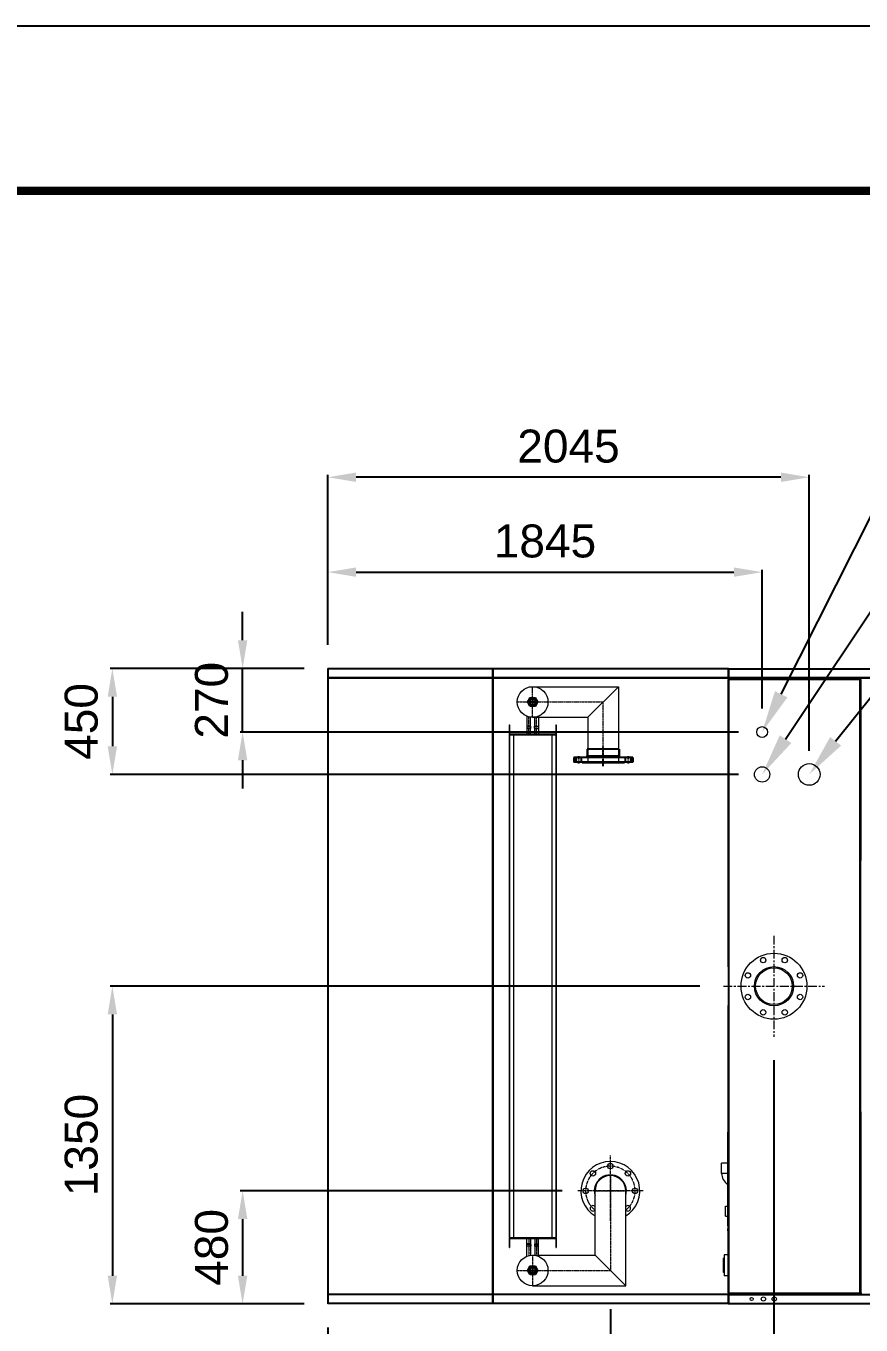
# Model space of a CAD drawing. Header units: millimetres. Extents: x -664091 to 30318, y -141645 to 21846.
# Drawn here: x 8522 to 12068, y 16326 to 21846 of the extents above; entities that cross this region are included whole.
import ezdxf
from ezdxf import colors
from ezdxf.entities.mleader import LeaderData, LeaderLine
from ezdxf.math import Vec2, Vec3

# ---------------------------------------------------------------- set-up
doc = ezdxf.new("R2010")
doc.units = ezdxf.units.MM
doc.linetypes.add('CENTER', pattern=[2, 1.25, -0.25, 0.25, -0.25])
doc.linetypes.add('HIDDEN', pattern=[0.375, 0.25, -0.125])
for name, color, linetype in [('center', 1, 'CENTER'), ('냉각탑_dim', 1, 'Continuous'), ('냉각탑_form', 1, 'Continuous')]:
    doc.layers.add(name, color=color, linetype=linetype)
doc.styles.get("Standard").update_dxf_attribs({"font": 'arial.ttf'})
doc.dimstyles.new('1.40', dxfattribs={"dimscale": 20, "dimtxt": 1.5, "dimasz": 1, "dimexe": 0.5, "dimexo": 0.5, "dimgap": 0.5, "dimtad": 1, "dimdec": 0, "dimzin": 0, "dimdsep": 46, "dimtxsty": 'Standard', "dimcen": 0, "dimclrd": 2, "dimclre": 2, "dimclrt": 3, "dimadec": 0, "dimazin": 0, "dimtfac": 1, "dimtdec": 0, "dimtmove": 0, "dimatfit": 0, "dimfxl": 1, "dimtolj": 1, "dimtzin": 0, "dimlwd": -1, "dimlwe": -1, "dimarcsym": 0})

# ---------------------------------------------------------------- blocks, each defined once
blk = doc.blocks.new('*D183')
at = {"color": 2, "transparency": 16777216}
for p, q in [((11003.9, 16393.4), (11003.9, 15861.4)), ((9803.9, 16316.1), (9803.9, 15861.4)), ((10883.9, 15871.4), (9923.9, 15871.4))]:
    blk.add_line(p, q, dxfattribs=at)
for points in [[(9923.9, 15891.4), (9923.9, 15851.4), (9803.9, 15871.4)], [(10883.9, 15891.4), (10883.9, 15851.4), (11003.9, 15871.4)]]:
    blk.add_solid(points, dxfattribs=at)
at = {"layer": 'Defpoints', "color": 0, "transparency": 16777216}
for p in [(11003.9, 16493.4), (9803.9, 16416.1), (9803.9, 15871.4)]:
    blk.add_point(p, dxfattribs=at)
at = {"color": 3, "lineweight": 5, "transparency": 16777216, "insert": (10403.9, 16002.9), "char_height": 140, "attachment_point": 5}
blk.add_mtext('\\A1;1200', dxfattribs=at)
blk = doc.blocks.new('*D184')
at = {"color": 2, "transparency": 16777216}
for p, q in [((10798.9, 16896.5), (9432.1, 16896.5)), ((9442.1, 16776.5), (9442.1, 16536.1)), ((9703.9, 16416.1), (9432.1, 16416.1))]:
    blk.add_line(p, q, dxfattribs=at)
for points in [[(9422.1, 16776.5), (9462.1, 16776.5), (9442.1, 16896.5)], [(9422.1, 16536.1), (9462.1, 16536.1), (9442.1, 16416.1)]]:
    blk.add_solid(points, dxfattribs=at)
at = {"layer": 'Defpoints', "color": 0, "transparency": 16777216}
for p in [(10898.9, 16896.5), (9442.1, 16416.1), (9803.9, 16416.1)]:
    blk.add_point(p, dxfattribs=at)
at = {"color": 3, "lineweight": 5, "transparency": 16777216, "insert": (9310.6, 16656.3), "char_height": 140, "attachment_point": 5, "rotation": 90}
blk.add_mtext('\\A1;480', dxfattribs=at)
blk = doc.blocks.new('*D192')
at = {"color": 2, "transparency": 16777216}
for p, q in [((11384, 17766.1), (8878.9, 17766.1)), ((8888.9, 17646.1), (8888.9, 16536.1)), ((9703.9, 16416.1), (8878.9, 16416.1))]:
    blk.add_line(p, q, dxfattribs=at)
for points in [[(8868.9, 17646.1), (8908.9, 17646.1), (8888.9, 17766.1)], [(8868.9, 16536.1), (8908.9, 16536.1), (8888.9, 16416.1)]]:
    blk.add_solid(points, dxfattribs=at)
at = {"layer": 'Defpoints', "color": 0, "transparency": 16777216}
for p in [(11484, 17766.1), (8888.9, 16416.1), (9803.9, 16416.1)]:
    blk.add_point(p, dxfattribs=at)
at = {"color": 3, "lineweight": 5, "transparency": 16777216, "insert": (8757.3, 17091.1), "char_height": 140, "attachment_point": 5, "rotation": 90}
blk.add_mtext('\\A1;1350', dxfattribs=at)
blk = doc.blocks.new('*D193')
at = {"color": 2, "transparency": 16777216}
for p, q in [((11698.5, 17451.6), (11698.5, 15304.4)), ((9803.9, 16316.1), (9803.9, 15304.4)), ((11578.5, 15314.4), (9923.9, 15314.4))]:
    blk.add_line(p, q, dxfattribs=at)
for points in [[(9923.9, 15334.4), (9923.9, 15294.4), (9803.9, 15314.4)], [(11578.5, 15334.4), (11578.5, 15294.4), (11698.5, 15314.4)]]:
    blk.add_solid(points, dxfattribs=at)
at = {"layer": 'Defpoints', "color": 0, "transparency": 16777216}
for p in [(11698.5, 17551.6), (9803.9, 16416.1), (9803.9, 15314.4)]:
    blk.add_point(p, dxfattribs=at)
at = {"color": 3, "lineweight": 5, "transparency": 16777216, "insert": (10751.2, 15445.9), "char_height": 140, "attachment_point": 5}
blk.add_mtext('\\A1;1895', dxfattribs=at)
blk = doc.blocks.new('*D194')
at = {"color": 2, "transparency": 16777216}
for p, q in [((9803.9, 19216.1), (9803.9, 19535.4)), ((9923.9, 19525.4), (11528.5, 19525.4)), ((11648.5, 18946), (11648.5, 19535.4))]:
    blk.add_line(p, q, dxfattribs=at)
for points in [[(9923.9, 19545.4), (9923.9, 19505.4), (9803.9, 19525.4)], [(11528.5, 19545.4), (11528.5, 19505.4), (11648.5, 19525.4)]]:
    blk.add_solid(points, dxfattribs=at)
at = {"layer": 'Defpoints', "color": 0, "transparency": 16777216}
for p in [(11648.5, 19525.4), (9803.9, 19116.1), (11648.5, 18846)]:
    blk.add_point(p, dxfattribs=at)
at = {"color": 3, "lineweight": 5, "transparency": 16777216, "insert": (10726.2, 19656.9), "char_height": 140, "attachment_point": 5}
blk.add_mtext('\\A1;1845', dxfattribs=at)
blk = doc.blocks.new('*D195')
at = {"color": 2, "transparency": 16777216}
for p, q in [((9803.9, 19216.1), (9803.9, 19938.6)), ((11728.5, 19928.6), (9923.9, 19928.6)), ((11848.5, 18766), (11848.5, 19938.6))]:
    blk.add_line(p, q, dxfattribs=at)
for points in [[(9923.9, 19948.6), (9923.9, 19908.6), (9803.9, 19928.6)], [(11728.5, 19948.6), (11728.5, 19908.6), (11848.5, 19928.6)]]:
    blk.add_solid(points, dxfattribs=at)
at = {"layer": 'Defpoints', "color": 0, "transparency": 16777216}
for p in [(9803.9, 19928.6), (9803.9, 19116.1), (11848.5, 18666)]:
    blk.add_point(p, dxfattribs=at)
at = {"color": 3, "lineweight": 5, "transparency": 16777216, "insert": (10826.2, 20060.1), "char_height": 140, "attachment_point": 5}
blk.add_mtext('\\A1;2045', dxfattribs=at)
blk = doc.blocks.new('*D196')
at = {"color": 2, "transparency": 16777216}
for p, q in [((9442.1, 19236.1), (9442.1, 19356.1)), ((9703.9, 19116.1), (9432.1, 19116.1)), ((9442.1, 18846), (9442.1, 19116.1)), ((11548.5, 18846), (9432.1, 18846)), ((9442.1, 18726), (9442.1, 18606))]:
    blk.add_line(p, q, dxfattribs=at)
for points in [[(9422.1, 19236.1), (9462.1, 19236.1), (9442.1, 19116.1)], [(9422.1, 18726), (9462.1, 18726), (9442.1, 18846)]]:
    blk.add_solid(points, dxfattribs=at)
at = {"layer": 'Defpoints', "color": 0, "transparency": 16777216}
for p in [(9442.1, 19116.1), (9803.9, 19116.1), (11648.5, 18846)]:
    blk.add_point(p, dxfattribs=at)
at = {"color": 3, "lineweight": 5, "transparency": 16777216, "insert": (9310.6, 18981), "char_height": 140, "attachment_point": 5, "rotation": 90}
blk.add_mtext('\\A1;270', dxfattribs=at)
blk = doc.blocks.new('*D197')
at = {"color": 2, "transparency": 16777216}
for p, q in [((9703.9, 19116.1), (8878.9, 19116.1)), ((8888.9, 18996.1), (8888.9, 18786)), ((11548.5, 18666), (8878.9, 18666))]:
    blk.add_line(p, q, dxfattribs=at)
for points in [[(8868.9, 18996.1), (8908.9, 18996.1), (8888.9, 19116.1)], [(8868.9, 18786), (8908.9, 18786), (8888.9, 18666)]]:
    blk.add_solid(points, dxfattribs=at)
at = {"layer": 'Defpoints', "color": 0, "transparency": 16777216}
for p in [(9803.9, 19116.1), (8888.9, 18666), (11648.5, 18666)]:
    blk.add_point(p, dxfattribs=at)
at = {"color": 3, "lineweight": 5, "transparency": 16777216, "insert": (8757.4, 18891), "char_height": 140, "attachment_point": 5, "rotation": 90}
blk.add_mtext('\\A1;450', dxfattribs=at)
blk = doc.blocks.new('A$C3EBF59F2')
at = {"color": 1, "linetype": 'CENTER', "ltscale": 10}
for p, q in [((39.2, 230), (71.6, 230)), ((83, 125), (0, 125)), ((39.2, 20), (71.6, 20))]:
    blk.add_line(p, q, dxfattribs=at)
for p, q in [((45.4, 250), (65.4, 250)), ((45.4, 0), (45.4, 250)), ((45.4, 241.5), (65.4, 241.5)), ((65.4, 0), (65.4, 250)), ((10.4, 193.1), (40.4, 193.1)), ((10.4, 56.9), (10.4, 193.1)), ((40.4, 193.1), (45.4, 197.3)), ((40.4, 56.9), (40.4, 193.1)), ((45.4, 218.5), (65.4, 218.5)), ((65.4, 214.4), (68.4, 214.4)), ((68.4, 35.6), (68.4, 214.4)), ((10.4, 56.9), (40.4, 56.9)), ((40.4, 56.9), (45.4, 52.7)), ((45.4, 31.5), (65.4, 31.5)), ((45.4, 8.5), (65.4, 8.5)), ((45.4, 0), (65.4, 0)), ((65.4, 35.6), (68.4, 35.6))]:
    blk.add_line(p, q)
blk = doc.blocks.new('A$C019E714B')
at = {"color": 1, "linetype": 'CENTER', "ltscale": 0.5}
for p, q in [((0, 20.8), (36, 20.8)), ((18, 0), (18, 41.6))]:
    blk.add_line(p, q, dxfattribs=at)
at = {"ltscale": 0.5}
blk.add_lwpolyline([(0, 10.4), (18, 0), (36, 10.4), (36, 31.2), (18, 41.6), (0, 31.2)], close=True, dxfattribs=at)
for radius in [18, 13]:
    blk.add_circle((18, 20.8), radius, dxfattribs=at)
blk = doc.blocks.new('547637')
at = {"color": 7, "lineweight": 13}
for centre, radius in [((128395.2, -83897.1), 140), ((128349.3, -83786.2), 11.5), ((128441.1, -83786.2), 11.5), ((128284.3, -83851.1), 11.5), ((128395.2, -83897.1), 83.3), ((128506, -83851.1), 11.5), ((128284.3, -83943), 11.5), ((128506, -83943), 11.5), ((128349.3, -84007.9), 11.5), ((128441.1, -84007.9), 11.5)]:
    blk.add_circle(centre, radius, dxfattribs=at)
blk = doc.blocks.new('4')
at = {"lineweight": 20}
for p, q in [((10503.9, 19116.1), (9803.9, 19116.1)), ((9803.9, 16416.1), (9803.9, 19116.1)), ((9806.9, 16416.1), (9806.9, 19116.1)), ((10503.9, 19113.1), (9806.9, 19113.1)), ((10503.9, 19077.1), (9806.9, 19077.1)), ((10503.9, 19074.1), (9806.9, 19074.1)), ((10673.9, 19038.8), (11039, 19038.8)), ((10908.8, 18908.6), (11039, 19038.8)), ((11039, 19038.8), (11039, 18715)), ((10649.5, 18913.4), (10649.5, 18836.1)), ((10665.4, 18836.1), (10665.4, 18909.2)), ((10673.9, 18908.6), (10908.8, 18908.6)), ((10682.5, 18836.1), (10682.5, 18909.2)), ((10698.4, 18913.4), (10698.4, 18836.1)), ((10908.8, 18908.6), (10908.8, 18715)), ((10573.9, 18876.1), (10575.9, 18876.1)), ((10573.9, 18876.1), (10573.9, 18836.1)), ((10573.9, 18836.1), (10773.9, 18836.1)), ((10573.9, 18834.1), (10573.9, 16698.1)), ((10573.9, 18834.1), (10773.9, 18834.1)), ((10575.9, 18876.1), (10575.9, 18838.1)), ((10575.9, 18838.1), (10771.9, 18838.1)), ((10575.9, 18834.1), (10575.9, 18836.1)), ((10591.9, 18834.1), (10591.9, 16698.1)), ((10665.7, 18871.1), (10649.2, 18871.1)), ((10649.2, 18871.1), (10649.2, 18863.1)), ((10665.7, 18863.1), (10649.2, 18863.1)), ((10649.2, 18863.1), (10649.5, 18861.1)), ((10665.4, 18861.1), (10649.5, 18861.1)), ((10665.4, 18861.1), (10665.7, 18863.1)), ((10665.7, 18863.1), (10665.7, 18871.1)), ((10682.2, 18863.1), (10682.2, 18871.1)), ((10682.2, 18871.1), (10698.7, 18871.1)), ((10682.2, 18863.1), (10698.7, 18863.1)), ((10682.5, 18861.1), (10682.2, 18863.1)), ((10682.5, 18861.1), (10698.4, 18861.1)), ((10698.7, 18863.1), (10698.4, 18861.1)), ((10698.7, 18871.1), (10698.7, 18863.1)), ((10755.9, 18834.1), (10755.9, 16698.1)), ((10771.9, 18876.1), (10773.9, 18876.1)), ((10771.9, 18876.1), (10771.9, 18838.1)), ((10771.9, 18834.1), (10771.9, 18836.1)), ((10773.9, 18876.1), (10773.9, 18836.1)), ((10773.9, 18834.1), (10773.9, 16698.1)), ((11039, 18715), (10908.8, 18715)), ((10938.8, 16623.6), (10938.8, 16896.5)), ((11069, 16493.4), (11069, 16896.5)), ((10573.9, 16698.1), (10773.9, 16698.1)), ((10573.9, 16696.1), (10573.9, 16656.1)), ((10573.9, 16696.1), (10773.9, 16696.1)), ((10575.9, 16698.1), (10575.9, 16696.1)), ((10575.9, 16694.1), (10575.9, 16656.1)), ((10575.9, 16694.1), (10771.9, 16694.1)), ((10649.2, 16669.1), (10649.5, 16671.1)), ((10649.5, 16618.8), (10649.5, 16696.1)), ((10665.4, 16671.1), (10649.5, 16671.1)), ((10665.4, 16696.1), (10665.4, 16623)), ((10665.4, 16671.1), (10665.7, 16669.1)), ((10682.5, 16671.1), (10682.2, 16669.1)), ((10682.5, 16696.1), (10682.5, 16623)), ((10682.5, 16671.1), (10698.4, 16671.1)), ((10698.4, 16618.8), (10698.4, 16696.1)), ((10698.7, 16669.1), (10698.4, 16671.1)), ((10771.9, 16698.1), (10771.9, 16696.1)), ((10771.9, 16694.1), (10771.9, 16656.1)), ((10773.9, 16696.1), (10773.9, 16656.1)), ((10573.9, 16656.1), (10575.9, 16656.1)), ((10665.7, 16669.1), (10649.2, 16669.1)), ((10649.2, 16661.1), (10649.2, 16669.1)), ((10665.7, 16661.1), (10649.2, 16661.1)), ((10665.7, 16669.1), (10665.7, 16661.1)), ((10673.9, 16623.6), (10938.8, 16623.6)), ((10682.2, 16669.1), (10682.2, 16661.1)), ((10682.2, 16669.1), (10698.7, 16669.1)), ((10682.2, 16661.1), (10698.7, 16661.1)), ((10698.7, 16661.1), (10698.7, 16669.1)), ((10771.9, 16656.1), (10773.9, 16656.1)), ((10938.8, 16623.6), (11069, 16493.4)), ((10503.9, 16458.1), (9806.9, 16458.1)), ((10503.9, 16455.1), (9806.9, 16455.1)), ((10673.9, 16493.4), (11069, 16493.4)), ((10503.9, 16416.1), (9803.9, 16416.1)), ((10503.9, 16419.1), (9806.9, 16419.1)), ((11503.9, 16416.1), (11503.9, 16419.6))]:
    blk.add_line(p, q, dxfattribs=at)
at = {"color": 0, "lineweight": 20}
for p, q in [((11503.9, 19116.1), (10503.9, 19116.1)), ((10503.9, 16416.1), (10503.9, 19116.1)), ((11503.9, 19113.1), (10506.9, 19113.1)), ((10506.9, 16416.1), (10506.9, 19113.1)), ((11503.9, 19077.1), (10506.9, 19077.1)), ((11503.9, 19074.1), (10506.9, 19074.1)), ((11503.9, 16458.1), (10506.9, 16458.1)), ((11503.9, 16455.1), (10506.9, 16455.1)), ((11503.9, 16416.1), (10503.9, 16416.1)), ((11503.9, 16419.1), (10506.9, 16419.1))]:
    blk.add_line(p, q, dxfattribs=at)
at = {"color": 7, "lineweight": 20, "ltscale": 0.001111}
for p, q in [((11503.9, 19112.6), (11505.9, 19112.6)), ((11505.9, 19068.6), (11503.9, 19068.6)), ((11507.4, 19070.1), (11507.4, 19072.1)), ((11572.7, 19072.1), (11572.7, 19074.1)), ((12063.4, 19070.1), (12063.4, 19072.1)), ((12064.9, 19068.6), (12066.9, 19068.6)), ((11505.9, 16463.6), (11503.9, 16463.6)), ((11507.4, 16462.1), (11507.4, 16460.1)), ((11703.9, 16458.1), (11703.9, 16460.1)), ((11988.9, 16458.1), (11988.9, 16460.1)), ((11994.4, 16460.1), (11994.4, 16458.1)), ((12063.4, 16462.1), (12063.4, 16460.1)), ((12064.9, 16463.6), (12066.9, 16463.6)), ((11505.9, 16419.6), (11503.9, 16419.6))]:
    blk.add_line(p, q, dxfattribs=at)
at = {"color": 7, "lineweight": 20, "ltscale": 0.019444}
for p, q in [((11503.9, 19077.6), (11503.9, 19112.6)), ((11505.9, 19077.6), (11505.9, 19112.6)), ((11507.4, 19112.6), (11507.4, 19077.6)), ((11503.9, 16419.6), (11503.9, 16454.6)), ((11505.9, 16419.6), (11505.9, 16454.6)), ((11507.4, 16419.6), (11507.4, 16454.6))]:
    blk.add_line(p, q, dxfattribs=at)
at = {"color": 7, "lineweight": 20}
for p, q in [((11507.4, 19116.1), (13600.4, 19116.1)), ((11507.4, 19112.6), (13600.4, 19112.6)), ((11503.9, 19068.5), (11503.9, 16463.7)), ((13600.4, 19077.6), (11507.4, 19077.6)), ((13600.4, 19074.1), (11507.4, 19074.1)), ((11507.5, 19068.5), (11507.5, 16463.7)), ((12063.3, 16463.7), (12063.3, 19068.5)), ((12066.9, 16463.7), (12066.9, 19068.5)), ((12068.4, 16460.1), (12068.4, 19072.1)), ((11507.4, 16458.1), (13600.4, 16458.1)), ((11507.4, 16454.6), (13600.4, 16454.6)), ((11507.4, 16419.6), (13600.4, 16419.6)), ((11507.4, 16416.1), (13600.4, 16416.1))]:
    blk.add_line(p, q, dxfattribs=at)
at = {"color": 7, "lineweight": 20, "ltscale": 0.001944}
for p, q in [((11507.4, 19112.6), (11507.4, 19116.1)), ((11507.4, 19077.6), (11507.4, 19074.1)), ((12068.4, 19072.1), (12064.9, 19072.1)), ((11507.4, 16454.6), (11507.4, 16458.1)), ((12071.9, 16460.1), (12068.4, 16460.1)), ((11507.4, 16416.1), (11507.4, 16419.6))]:
    blk.add_line(p, q, dxfattribs=at)
at = {"color": 7, "lineweight": 20, "ltscale": 5.55556e-05}
for p, q in [((11503.9, 19068.6), (11503.9, 19068.5)), ((11505.9, 19068.6), (11505.9, 19068.5)), ((11507.5, 19072.1), (11507.4, 19072.1)), ((11507.5, 19070.1), (11507.4, 19070.1)), ((12063.4, 19072.1), (12063.3, 19072.1)), ((12063.4, 19070.1), (12063.3, 19070.1)), ((12064.9, 19068.5), (12064.9, 19068.6)), ((12066.9, 19068.5), (12066.9, 19068.6)), ((11503.9, 16463.7), (11503.9, 16463.6)), ((11505.9, 16463.7), (11505.9, 16463.6)), ((11507.4, 16462.1), (11507.5, 16462.1)), ((11507.4, 16460.1), (11507.5, 16460.1)), ((12063.3, 16462.1), (12063.4, 16462.1)), ((12063.3, 16460.1), (12063.4, 16460.1)), ((12064.9, 16463.6), (12064.9, 16463.7)), ((12066.9, 16463.6), (12066.9, 16463.7))]:
    blk.add_line(p, q, dxfattribs=at)
at = {"color": 7, "lineweight": 20, "ltscale": 6.38004e-06}
for p, q in [((11503.9, 19068.6), (11503.9, 19068.6)), ((11503.9, 16463.6), (11503.9, 16463.6))]:
    blk.add_line(p, q, dxfattribs=at)
at = {"color": 7, "lineweight": 20, "ltscale": 0.002}
for p, q in [((11503.9, 19068.5), (11507.5, 19068.5)), ((11507.5, 19072.1), (11507.5, 19068.5)), ((12063.3, 19072.1), (12063.3, 19068.5)), ((12066.9, 19068.5), (12063.3, 19068.5)), ((11503.9, 16463.7), (11507.5, 16463.7)), ((11507.5, 16460.1), (11507.5, 16463.7)), ((12063.3, 16460.1), (12063.3, 16463.7)), ((12066.9, 16463.7), (12063.3, 16463.7))]:
    blk.add_line(p, q, dxfattribs=at)
at = {"color": 7, "lineweight": 20, "ltscale": 0.148611}
blk.add_line((11504.2, 18801.1), (11504.2, 19068.6), dxfattribs=at)
at = {"color": 7, "lineweight": 20, "ltscale": 0.000888889}
for p, q in [((11507.5, 19068.6), (11505.9, 19068.6)), ((12063.3, 19068.6), (12064.9, 19068.6)), ((11507.5, 16463.6), (11505.9, 16463.6)), ((12063.3, 16463.6), (12064.9, 16463.6))]:
    blk.add_line(p, q, dxfattribs=at)
at = {"color": 7, "lineweight": 20, "ltscale": 6.42309e-06}
blk.add_line((11507.4, 19072.1), (11507.4, 19072.1), dxfattribs=at)
at = {"color": 7, "lineweight": 20, "ltscale": 0.0008333}
blk.add_line((11507.4, 19068.6), (11507.4, 19070.1), dxfattribs=at)
at = {"color": 7, "lineweight": 20, "ltscale": 6.29548e-05}
blk.add_line((11507.5, 19068.6), (11507.4, 19068.6), dxfattribs=at)
at = {"color": 7, "lineweight": 20, "ltscale": 0.308778}
for p, q in [((12063.3, 19072.1), (11507.5, 19072.1)), ((12063.3, 19068.5), (11507.5, 19068.5)), ((11507.5, 16463.7), (12063.3, 16463.7)), ((11507.5, 16460.1), (12063.3, 16460.1))]:
    blk.add_line(p, q, dxfattribs=at)
at = {"color": 7, "lineweight": 20, "ltscale": 5.55704e-05}
blk.add_line((12063.3, 19068.6), (12063.3, 19068.5), dxfattribs=at)
at = {"color": 7, "lineweight": 20, "ltscale": 0.000833337}
for p, q in [((12063.4, 19072.1), (12064.9, 19072.1)), ((12063.4, 19070.1), (12064.9, 19070.1)), ((12064.9, 16462.1), (12063.4, 16462.1)), ((12064.9, 16460.1), (12063.4, 16460.1))]:
    blk.add_line(p, q, dxfattribs=at)
at = {"color": 7, "lineweight": 20, "ltscale": 0.000864169}
blk.add_line((12066.9, 19068.6), (12068.4, 19068.6), dxfattribs=at)
at = {"color": 7, "lineweight": 20, "ltscale": 0.426667}
for p, q in [((12068.4, 19068.6), (12068.4, 18300.6)), ((12068.4, 17231.6), (12068.4, 16463.6))]:
    blk.add_line(p, q, dxfattribs=at)
at = {"color": 1, "linetype": 'CENTER', "lineweight": 20}
for p, q in [((10673.9, 18908.6), (10673.9, 19038.8)), ((10608.8, 18973.7), (10973.9, 18973.7)), ((10973.9, 18715), (10973.9, 18973.7)), ((10657.4, 18836.1), (10657.4, 18910.7)), ((10690.4, 18836.1), (10690.4, 18910.7)), ((11003.9, 16961.6), (11003.9, 16558.5)), ((10938.8, 16896.5), (11069, 16896.5)), ((10657.4, 16696.1), (10657.4, 16621.5)), ((10690.4, 16696.1), (10690.4, 16621.5)), ((10673.9, 16623.6), (10673.9, 16493.4)), ((10608.8, 16558.5), (11003.9, 16558.5))]:
    blk.add_line(p, q, dxfattribs=at)
at = {"color": 6, "linetype": 'HIDDEN', "lineweight": 20, "ltscale": 10}
for p, q in [((10575.9, 18834.1), (10575.9, 16698.1)), ((10771.9, 18834.1), (10771.9, 16698.1))]:
    blk.add_line(p, q, dxfattribs=at)
at = {"color": 7, "lineweight": 20, "ltscale": 0.001029}
for p, q in [((11502.4, 18801.1), (11504.2, 18801.1)), ((11504.2, 18381.1), (11502.4, 18381.1)), ((11502.1, 17146.1), (11503.9, 17146.1)), ((11503.9, 16726.1), (11502.1, 16726.1))]:
    blk.add_line(p, q, dxfattribs=at)
at = {"color": 7, "lineweight": 20, "ltscale": 0.220833}
for p, q in [((11502.4, 18801.1), (11502.4, 18403.6)), ((11502.1, 17146.1), (11502.1, 16748.6))]:
    blk.add_line(p, q, dxfattribs=at)
at = {"color": 7, "lineweight": 20, "ltscale": 0.001247}
for p, q in [((11502.4, 18403.6), (11504.2, 18402.3)), ((11502.4, 18388.6), (11504.2, 18389.9)), ((11502.1, 16748.6), (11503.9, 16747.3)), ((11502.1, 16733.6), (11503.9, 16734.9))]:
    blk.add_line(p, q, dxfattribs=at)
at = {"color": 7, "lineweight": 20, "ltscale": 0.004167}
for p, q in [((11502.4, 18388.6), (11502.4, 18381.1)), ((11502.1, 16733.6), (11502.1, 16726.1))]:
    blk.add_line(p, q, dxfattribs=at)
at = {"color": 7, "lineweight": 20, "ltscale": 0.295779}
blk.add_line((11503.9, 17848.7), (11503.9, 18381.1), dxfattribs=at)
at = {"color": 7, "lineweight": 20, "ltscale": 0.006935}
for p, q in [((11504.2, 18389.8), (11504.2, 18402.3)), ((11503.9, 16734.8), (11503.9, 16747.3))]:
    blk.add_line(p, q, dxfattribs=at)
at = {"color": 7, "lineweight": 20, "ltscale": 0.000833334}
for p, q in [((12066.9, 18300.6), (12068.4, 18300.6)), ((12066.9, 17971.1), (12068.4, 17971.1)), ((12066.9, 17931.1), (12068.4, 17931.1)), ((12066.9, 17601.1), (12068.4, 17601.1)), ((12066.9, 17561.1), (12068.4, 17561.1)), ((12066.9, 17231.6), (12068.4, 17231.6))]:
    blk.add_line(p, q, dxfattribs=at)
at = {"color": 7, "lineweight": 20, "ltscale": 0.173056}
for p, q in [((12068.4, 17980.1), (12068.4, 18291.6)), ((12068.4, 17240.6), (12068.4, 17552.1))]:
    blk.add_line(p, q, dxfattribs=at)
at = {"color": 7, "lineweight": 20, "ltscale": 0.022222}
for p, q in [((12068.4, 17931.1), (12068.4, 17971.1)), ((12068.4, 17561.1), (12068.4, 17601.1))]:
    blk.add_line(p, q, dxfattribs=at)
at = {"color": 7, "lineweight": 20, "ltscale": 0.183333}
blk.add_line((12068.4, 17601.1), (12068.4, 17931.1), dxfattribs=at)
at = {"color": 7, "lineweight": 20, "ltscale": 0.298555}
blk.add_line((11503.9, 17146.1), (11503.9, 17683.5), dxfattribs=at)
at = {"color": 1, "linetype": 'CENTER', "lineweight": 20, "ltscale": 10}
for p, q in [((11003.9, 16769.2), (11003.9, 17047.8)), ((11143.2, 16896.5), (10864.7, 16896.5))]:
    blk.add_line(p, q, dxfattribs=at)
at = {"color": 7, "lineweight": 20, "ltscale": 0.011861}
for p, q in [((11497.9, 17013.6), (11476.6, 17013.6)), ((11497.9, 16970.6), (11476.6, 16970.6))]:
    blk.add_line(p, q, dxfattribs=at)
at = {"color": 7, "lineweight": 20, "ltscale": 0.023889}
blk.add_line((11476.6, 16970.6), (11476.6, 17013.6), dxfattribs=at)
at = {"color": 7, "lineweight": 20, "ltscale": 0.002303}
for p, q in [((11502.1, 17013.6), (11497.9, 17013.6)), ((11502.1, 16970.6), (11497.9, 16970.6))]:
    blk.add_line(p, q, dxfattribs=at)
at = {"color": 7, "lineweight": 20, "ltscale": 0.005192}
for p, q in [((11492.7, 16831.4), (11502.1, 16831.4)), ((11492.7, 16788.7), (11502.1, 16788.7))]:
    blk.add_line(p, q, dxfattribs=at)
at = {"color": 7, "lineweight": 20, "ltscale": 0.023722}
blk.add_line((11492.7, 16788.7), (11492.7, 16831.4), dxfattribs=at)
at = {"color": 7, "lineweight": 20, "ltscale": 0.145833}
blk.add_line((11503.9, 16463.6), (11503.9, 16726.1), dxfattribs=at)
at = {"color": 7, "lineweight": 20, "ltscale": 0.008881}
for p, q in [((11503.9, 16624.6), (11487.9, 16624.6)), ((11503.9, 16535.5), (11487.9, 16535.5))]:
    blk.add_line(p, q, dxfattribs=at)
at = {"color": 7, "lineweight": 20, "ltscale": 0.0495}
blk.add_line((11487.9, 16624.6), (11487.9, 16535.5), dxfattribs=at)
at = {"color": 7, "lineweight": 20, "ltscale": 0.001778}
for p, q in [((11487.9, 16610.3), (11484.7, 16610.3)), ((11487.9, 16549.8), (11484.7, 16549.8))]:
    blk.add_line(p, q, dxfattribs=at)
at = {"color": 7, "lineweight": 20, "ltscale": 0.033611}
blk.add_line((11484.7, 16549.8), (11484.7, 16610.3), dxfattribs=at)
at = {"color": 7, "lineweight": 20, "ltscale": 0.000203026}
blk.add_line((11503.9, 16454.6), (11503.9, 16455), dxfattribs=at)
at = {"color": 7, "lineweight": 20, "ltscale": 0.000222127}
blk.add_line((11507, 16458.1), (11507.4, 16458.1), dxfattribs=at)
blk.add_line((11507, 16458.1), (11507.4, 16458.1), dxfattribs=at)
at = {"color": 7, "lineweight": 20, "ltscale": 1.29947e-05}
blk.add_line((11507, 16458.1), (11507, 16458.1), dxfattribs=at)
at = {"color": 7, "lineweight": 20, "ltscale": 0.000580935}
blk.add_line((11507, 16455), (11507, 16456), dxfattribs=at)
at = {"color": 7, "lineweight": 20, "ltscale": 0.019889}
blk.add_line((11507, 16455), (11507, 16419.2), dxfattribs=at)
at = {"color": 7, "lineweight": 20, "ltscale": 0.000222221}
blk.add_line((11507, 16455), (11507.4, 16455), dxfattribs=at)
at = {"color": 7, "lineweight": 20, "ltscale": 0.000833333}
for p, q in [((11507.4, 16463.6), (11507.4, 16462.1)), ((12066.9, 16463.6), (12068.4, 16463.6))]:
    blk.add_line(p, q, dxfattribs=at)
at = {"color": 7, "lineweight": 20, "ltscale": 6.4231e-06}
blk.add_line((11507.4, 16462.1), (11507.4, 16462.1), dxfattribs=at)
at = {"color": 7, "lineweight": 20, "ltscale": 0.00111}
blk.add_line((11963.9, 16458.1), (11963.9, 16460.1), dxfattribs=at)
at = {"color": 7, "lineweight": 20, "ltscale": 5.55408e-05}
blk.add_line((12063.3, 16463.7), (12063.3, 16463.6), dxfattribs=at)
at = {"color": 7, "lineweight": 20, "ltscale": 0.001923}
blk.add_line((12068.4, 16460.1), (12065, 16460.1), dxfattribs=at)
at = {"color": 7, "lineweight": 20, "ltscale": 0.000203598}
blk.add_line((11503.9, 16419.2), (11503.9, 16419.6), dxfattribs=at)
at = {"color": 7, "lineweight": 20, "ltscale": 0.000222222}
blk.add_line((11507.4, 16419.2), (11507, 16419.2), dxfattribs=at)
at = {"color": 7, "lineweight": 20, "ltscale": 0.00020375}
blk.add_line((11507.4, 16416.1), (11507, 16416.1), dxfattribs=at)
at = {"lineweight": 20}
for centre, radius in [((10673.9, 18973.7), 65.1), ((11003.9, 17001.5), 11.5), ((10929.7, 16970.7), 11.5), ((11078.2, 16970.7), 11.5), ((10898.9, 16896.5), 11.5), ((11108.9, 16896.5), 11.5), ((10673.9, 16558.5), 65.1)]:
    blk.add_circle(centre, radius, dxfattribs=at)
at = {"color": 0, "lineweight": 20}
for centre, radius in [((11648.5, 18846), 23), ((11848.5, 18666), 46), ((11648.5, 18666), 32.5), ((11698.5, 17766.1), 77.8)]:
    blk.add_circle(centre, radius, dxfattribs=at)
at = {"color": 7, "lineweight": 20}
for centre, radius in [((11603.9, 16437.1), 6.5), ((11653.9, 16437.1), 9), ((11699.9, 16437.1), 9)]:
    blk.add_circle(centre, radius, dxfattribs=at)
for centre, radius, start, end in [((11507.4, 19112.6), 3.5, 90, 180), ((11507.4, 19112.6), 1.5, 90, 180), ((11507.4, 19077.6), 3.5, 180, 270), ((11507.4, 19068.6), 3.5, 90, 180), ((11507.4, 19077.6), 1.5, 180, 270), ((11507.4, 19068.6), 1.5, 90, 180), ((11542.4, 19068.6), 3.5, 89.7839, 90), ((11551.4, 19068.6), 3.5, 90, 90.8118), ((11575.4, 19068.6), 3.5, 89.3614, 90), ((12064.9, 19068.6), 3.5, 0, 90), ((12064.9, 19068.6), 1.5, 0, 90), ((12064.9, 18300.6), 3.5, 304.8493, 0), ((12064.9, 18291.6), 3.5, 0, 55.1506), ((12064.9, 17980.1), 3.5, 304.8494, 0), ((12064.9, 17971.1), 3.5, 0, 55.1507), ((12064.9, 17561.1), 3.5, 304.8493, 0), ((12064.9, 17552.1), 3.5, 0, 55.1506), ((12064.9, 17240.6), 3.5, 304.8494, 0), ((12064.9, 17231.6), 3.5, 0, 55.1507), ((11529.9, 16970.6), 53.4, 180, 238.5264), ((11507.4, 16463.6), 3.5, 180, 270), ((11507.4, 16454.6), 3.5, 90, 180), ((11507, 16455), 3.1, 90, 180), ((11507.4, 16463.6), 1.5, 180, 270), ((11507.4, 16454.6), 1.5, 90, 180), ((12064.9, 16463.6), 3.5, 270, 0), ((12064.9, 16463.6), 1.5, 270, 0), ((11507.4, 16419.6), 3.5, 180, 270), ((11507, 16419.2), 3.1, 180, 270), ((11507.4, 16419.6), 1.5, 180, 270)]:
    blk.add_arc(centre, radius, start, end, dxfattribs=at)
at = {"lineweight": 20}
for centre, radius, start, end in [((11003.9, 16896.5), 125, 301.3806, 238.6194), ((11003.9, 16896.5), 68.1, 342.9288, 197.0712), ((11003.9, 16896.5), 65.1, 0, 180), ((10929.7, 16822.3), 11.5, 37.232, 322.768), ((11078.2, 16822.3), 11.5, 217.232, 142.768)]:
    blk.add_arc(centre, radius, start, end, dxfattribs=at)
at = {"color": 1, "linetype": 'CENTER', "lineweight": 20, "ltscale": 10}
blk.add_arc((11003.9, 16896.5), 105, 308.3092, 231.6908, dxfattribs=at)
at = {"color": 7, "lineweight": 20}
for centre in [(11504.5, 18786.1), (11504.3, 17131.1)]:
    blk.add_ellipse(centre, major_axis=(0, 6), ratio=0.087156, start_param=0.66969, end_param=2.47145, dxfattribs=at)
at = {"layer": 'center', "lineweight": 20, "ltscale": 30}
for p, q in [((11698.5, 17980.6), (11698.5, 17551.6)), ((11484, 17766.1), (11913, 17766.1))]:
    blk.add_line(p, q, dxfattribs=at)
at = {"lineweight": 20, "ltscale": 0.5, "xscale": -1, "rotation": 270}
for p in [(10653.2, 18955.7), (10653.2, 16540.5)]:
    blk.add_blockref('A$C019E714B', p, dxfattribs=at)
at = {"lineweight": 20, "xscale": -1, "rotation": 90}
blk.add_blockref('A$C3EBF59F2', (11098.9, 18783.4), dxfattribs=at)
at = {"color": 0, "lineweight": 20}
blk.add_blockref('547637', (-116696.4, 101663.1), dxfattribs=at)

msp = doc.modelspace()

# ---------------------------------------------------------------- linework, layer by layer
at = {"layer": 'Defpoints'}
msp.add_lwpolyline([(910.8, 21846.1), (30318, 21846.1), (30318, 1051), (910.8, 1051)], close=True, dxfattribs=at)
at = {"layer": '냉각탑_form', "const_width": 35}
msp.add_lwpolyline([(1611, 21145.9), (1611, 1751.2), (29617.9, 1751.2), (29617.9, 21145.9)], close=True, dxfattribs=at)

# ---------------------------------------------------------------- block references
msp.add_blockref('4', (0, 0))

# ---------------------------------------------------------------- dimensions: what is measured, and where the dimension line sits
at = {"lineweight": 5}
for base, p1, p2, picture, middle in [((9803.9, 19928.6), (11848.5, 18666), (9803.9, 19116.1), '*D195', (10826.2, 20060.1)), ((11648.5, 19525.4), (9803.9, 19116.1), (11648.5, 18846), '*D194', (10726.2, 19656.9)), ((9803.9, 15314.4), (11698.5, 17551.6), (9803.9, 16416.1), '*D193', (10751.2, 15445.9)), ((9803.9, 15871.4), (11003.9, 16493.4), (9803.9, 16416.1), '*D183', (10403.9, 16002.9))]:
    dim = msp.add_linear_dim(base=base, p1=p1, p2=p2, dimstyle='1.40', override={"dimtxt": 7, "dimasz": 6, "dimexo": 5, "dimgap": 3}, dxfattribs=at)
    dim.commit()
    dim.dimension.update_dxf_attribs({"geometry": picture, "text_midpoint": middle})
dim = msp.add_linear_dim(base=(9442.1, 19116.1), p1=(11648.5, 18846), p2=(9803.9, 19116.1), angle=90, dimstyle='1.40', override={"dimtxt": 7, "dimasz": 6, "dimexo": 5, "dimgap": 3}, dxfattribs=at)
dim.commit()
dim.dimension.update_dxf_attribs({"geometry": '*D196', "text_midpoint": (9442.1, 18981), "dimtype": 160})
for base, p1, p2, picture, middle in [((8888.9, 18666), (9803.9, 19116.1), (11648.5, 18666), '*D197', (8757.4, 18891)), ((8888.9, 16416.1), (11484, 17766.1), (9803.9, 16416.1), '*D192', (8757.3, 17091.1)), ((9442.1, 16416.1), (10898.9, 16896.5), (9803.9, 16416.1), '*D184', (9310.6, 16656.3))]:
    dim = msp.add_linear_dim(base=base, p1=p1, p2=p2, angle=90, dimstyle='1.40', override={"dimtxt": 7, "dimasz": 6, "dimexo": 5, "dimgap": 3}, dxfattribs=at)
    dim.commit()
    dim.dimension.update_dxf_attribs({"geometry": picture, "text_midpoint": middle})

# ---------------------------------------------------------------- leaders
at = {"layer": '냉각탑_dim', "lineweight": -3}
ml = msp.add_multileader_mtext('Standard', dxfattribs=at)
ml.set_content('')
ml.set_leader_properties(color=256)
ml.build(insert=Vec2(0, 0))
ml.multileader.update_dxf_attribs({"text_right_attachment_type": 6, "dogleg_length": 5, "arrow_head_size": 180, "scale": 30})
ctx = ml.context
ctx.base_point, ctx.scale, ctx.char_height, ctx.arrow_head_size, ctx.landing_gap_size, ctx.plane_origin = Vec3(12840.6, 20367.3), 30, 7.18, 180, 3.59, Vec3(11790.2, 20543.4)
ctx.right_attachment = 6
notes = []
notes.append((ctx, [(0, (1, 1, 0), (12414.8, 20367.3), (1, 0), 425.9, [(0, [(11648.5, 18846)], 0, [])])]))
ctx.mtext, ml.multileader.dxf.content_type = None, 0
ml = msp.add_multileader_mtext('Standard', dxfattribs=at)
ml.set_content('')
ml.set_leader_properties(color=256)
ml.build(insert=Vec2(0, 0))
ml.multileader.update_dxf_attribs({"text_right_attachment_type": 6, "dogleg_length": 5, "arrow_head_size": 180, "scale": 30})
ctx = ml.context
ctx.base_point, ctx.scale, ctx.char_height, ctx.arrow_head_size, ctx.landing_gap_size, ctx.plane_origin = Vec3(12840.7, 19948), 30, 7.18, 180, 3.59, Vec3(12821.6, 20225.3)
ctx.right_attachment = 6
notes.append((ctx, [(0, (1, 1, 0), (12501, 19948), (1, 0), 339.7, [(0, [(11648.5, 18666)], 0, [])])]))
ctx.mtext, ml.multileader.dxf.content_type = None, 0
ml = msp.add_multileader_mtext('Standard', dxfattribs=at)
ml.set_content('')
ml.set_leader_properties(color=256)
ml.build(insert=Vec2(0, 0))
ml.multileader.update_dxf_attribs({"text_right_attachment_type": 6, "dogleg_length": 5, "arrow_head_size": 180, "scale": 30})
ctx = ml.context
ctx.base_point, ctx.scale, ctx.char_height, ctx.arrow_head_size, ctx.landing_gap_size, ctx.plane_origin = Vec3(12840.3, 19564.8), 30, 7.18, 180, 3.59, Vec3(12763, 19964.8)
ctx.right_attachment = 6
notes.append((ctx, [(0, (1, 1, 0), (12565.4, 19564.8), (1, 0), 274.9, [(0, [(11848.5, 18666)], 0, [])])]))
ctx.mtext, ml.multileader.dxf.content_type = None, 0
for ctx, leaders in notes:
    for number, flags, end, landing, length, lines in leaders:
        leader = LeaderData()
        leader.index, (leader.has_last_leader_line, leader.has_dogleg_vector, leader.attachment_direction) = number, flags
        leader.last_leader_point, leader.dogleg_vector, leader.dogleg_length = Vec3(end), Vec3(landing), length
        for number, points, colour, breaks in lines:
            line = LeaderLine()
            line.index, line.vertices, line.color, line.breaks = number, Vec3.list(points), colors.encode_raw_color(colour), breaks
            leader.lines.append(line)
        ctx.leaders.append(leader)

doc.saveas('drawing.dxf')
